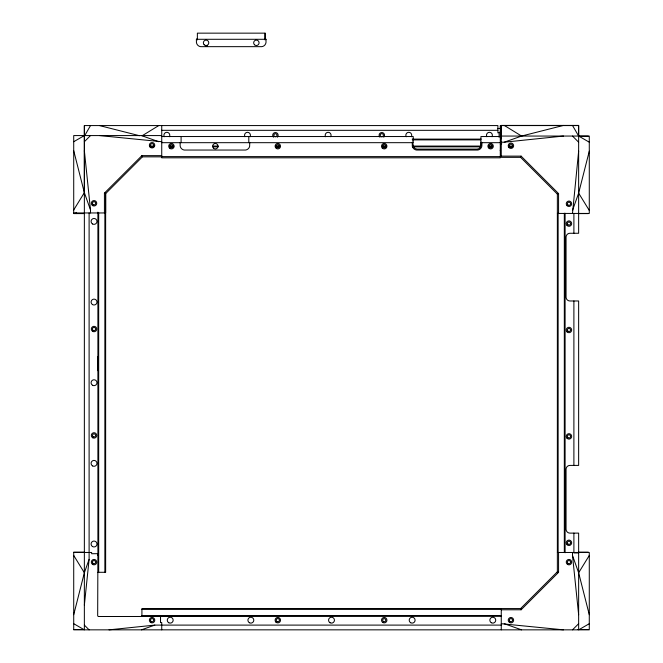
<?xml version="1.0" encoding="UTF-8"?>
<svg xmlns="http://www.w3.org/2000/svg" width="663" height="663" viewBox="0 0 663 663"><rect width="100%" height="100%" fill="white"/><g stroke="black" fill="none" stroke-linecap="round" stroke-linejoin="round"><path stroke-width="0.99" d="M84.358 135.244L84.358 125.572L497.896 125.572L497.896 132.849L500.797 131.945M89.107 212.956L89.107 559.398L84.358 605.186M97.9 555.37L97.9 212.119M98.679 572.293L98.679 212.757M104.87 572.293L104.87 212.757M105.641 193.124L105.641 572.293L97.9 572.293M160.496 616.308L160.496 622.574L161.739 622.574L161.739 629.85M181.09 136.537L181.09 142.122L180.121 142.678L180.154 145.827A4.84 4.84 0 0 0 180.974 147.99L181.339 148.454A4.84 4.84 0 0 0 184.372 150.045L245.509 150.045A4.84 4.84 0 0 0 249.628 146.399L249.769 142.678L248.799 142.122L248.799 136.537M197.367 39.921L197.367 33.15L265.076 33.15L265.076 38.736L266.037 39.291L266.004 42.44A4.84 4.84 0 0 1 261.786 46.659L200.649 46.659A4.84 4.84 0 0 1 196.43 42.44L196.397 39.291L197.367 38.736M161.739 136.537L413.231 136.537C413.488 140.001 411.093 148.703 417.102 149.117L477.078 149.117C480.592 149.175 481.661 144.915 480.94 142.122L481.91 142.678L500.292 142.686M481.91 142.678L481.877 145.827A4.84 4.84 0 0 1 481.363 147.493L481.056 147.99A4.84 4.84 0 0 1 477.658 150.045L416.521 150.045A4.84 4.84 0 0 1 412.303 145.827L412.27 142.678L413.231 142.122M573.893 533.118L573.893 552.95L578.642 552.95L578.642 533.118L569.931 533.118A3.87 3.87 0 0 1 566.061 529.256L566.061 469.28A3.87 3.87 0 0 1 569.931 465.409L578.642 465.409L578.642 300.977L569.931 300.977A3.87 3.87 0 0 1 566.061 297.107L566.061 237.139A3.87 3.87 0 0 1 569.931 233.268L578.642 233.268L578.642 125.415L501.261 125.415L501.261 136.056L589.283 136.056L589.283 213.436L557.359 213.436M589.283 142.197L578.642 136.056L578.642 125.415M500.283 150.658L500.292 150.078M572.492 213.436L578.642 151.189M73.717 614.7L84.358 572.766L89.107 559.398M572.492 210.436L578.642 193.124L589.283 151.189M558.569 213.436L558.569 193.588L557.359 194.093L520.604 157.338L521.101 156.128L501.261 156.128M84.872 135.327L90.508 125.572M73.717 209.956L84.358 192.643L84.358 135.575L73.717 141.716M589.283 614.717L578.642 572.782L589.283 555.47M84.358 141.716L90.508 135.575M104.431 212.956L104.431 193.107L141.899 155.639L161.739 155.639M73.717 212.956L105.641 212.956L105.641 193.604L142.396 156.849L161.739 156.849M501.261 609.778L521.101 609.778L558.569 572.318L558.569 552.47M572.492 629.85L578.642 623.709M142.296 135.675L158.747 125.572M589.283 623.709L578.642 629.85L578.642 552.47M500.292 144.459L501.742 143.689M501.261 142.197L504.253 142.197L521.574 136.056L563.5 125.415M141.426 629.85L154.811 625.101L501.261 625.101M504.253 142.197L563.5 136.056M109.03 629.85L154.811 625.101M196.397 39.291L266.037 39.291M205.364 45.722L207.436 45.722M577.672 125.572L500.292 125.572L500.292 136.213M500.292 127.992L501.543 127.992L500.292 126.782M497.896 128.473L500.797 128.473L500.797 139.114M161.482 130.321L497.896 130.321M161.739 135.575L73.717 135.575L73.717 213.594L84.358 213.594M578.642 136.213L588.313 136.213M412.253 139.114L481.147 139.114M412.336 139.885L480.526 139.885M99.5 135.575L161.739 141.716M161.739 142.686L412.27 142.678M149.913 146.075L154.048 146.075M169.546 146.075L173.681 146.075M212.939 146.075L218.102 146.075M275.957 146.075L279.057 146.075M382.377 146.075L386.512 146.075M412.336 146.075L480.526 146.075M488.797 146.075L491.896 146.075M508.422 146.075L512.557 146.075M149.913 146.846L153.012 146.846M169.546 146.846L173.681 146.846M212.939 146.846L218.102 146.846M275.957 146.846L279.057 146.846M382.377 146.846L386.512 146.846M412.336 146.846L480.526 146.846M488.797 146.846L491.896 146.846M508.422 146.846L512.557 146.846M161.739 156.609L500.292 156.609M520.604 157.338L501.261 157.338L501.261 125.415M578.617 213.594L588.313 213.594M84.358 552.138L73.717 552.138L73.717 629.842L589.283 629.85L589.283 552.47L557.359 552.47M578.617 552.138L588.313 552.138M73.717 552.453L91.635 552.47L91.635 553.721L97.9 553.68L97.676 615.77L98.24 616.507L501.435 616.308M141.915 609.347L501.46 609.347M501.46 615.537L141.915 615.537L141.915 616.308L141.915 608.568L521.085 608.568L521.085 609.347M501.261 623.709L563.5 629.85M73.717 629.519L84.358 629.519M577.672 629.519L588.313 629.519M99.5 125.572L139.437 135.7M141.434 135.575L158.747 141.716M504.253 623.709L521.566 629.85M104.431 193.107L105.641 193.604M558.569 572.318L557.359 571.813L520.604 608.568L521.101 609.778M73.717 623.692L84.358 629.842L84.358 125.572M504.253 125.415L521.574 136.056M572.492 136.056L578.642 142.197M521.101 156.128L558.569 193.588M84.358 625.101L89.107 629.85M578.642 193.124L589.283 210.436M73.717 555.453L84.358 572.766M572.492 125.415L578.642 136.056M141.899 155.639L142.396 156.849M572.492 552.47L572.492 555.47L578.642 572.782M90.508 212.956L90.508 209.956L84.358 192.643L73.717 150.708M572.492 555.47L578.642 614.717M84.358 150.708L90.508 209.956M573.893 213.436L573.893 233.268M573.893 300.977L573.893 465.409M565.1 213.262L565.1 552.751M564.321 213.237L564.321 552.113M558.13 213.237L558.13 552.113M557.359 193.604L557.359 572.782M501.261 608.568L501.261 629.85M499.106 132.849L499.106 137.324M480.94 145.247L480.94 136.537L500.292 136.537L500.292 157.819L161.739 157.819L161.739 125.572M265.076 33.15L265.076 39.921M160.537 616.308L160.537 622.574M97.9 356.495L97.9 370.675M76.137 212.342L76.137 213.594M379.907 137.158A2.71 2.71 0 0 1 379.907 133.329A2.71 2.71 0 0 1 383.736 133.329A2.71 2.71 0 0 1 383.736 137.158M273.504 137.158A2.71 2.71 0 0 1 273.504 133.329A2.71 2.71 0 0 1 277.333 133.329A2.71 2.71 0 0 1 277.333 137.158M486.874 136.719A2.95 2.95 0 0 1 489.427 132.293A2.95 2.95 0 0 1 491.987 136.719M406.228 136.719A2.95 2.95 0 0 1 408.781 132.293A2.95 2.95 0 0 1 411.342 136.719M325.583 136.719A2.95 2.95 0 0 1 328.135 132.293A2.95 2.95 0 0 1 330.688 136.719M244.937 136.719A2.95 2.95 0 0 1 247.49 132.293A2.95 2.95 0 0 1 250.042 136.719M164.291 136.719A2.95 2.95 0 0 1 166.844 132.293A2.95 2.95 0 0 1 169.397 136.719M92.679 564.486A2.71 2.71 0 0 0 96.74 562.141A2.71 2.71 0 0 0 92.679 559.796A2.71 2.71 0 0 0 92.679 564.486M150.716 622.524A2.71 2.71 0 0 0 154.777 620.178A2.71 2.71 0 0 0 150.716 617.833A2.71 2.71 0 0 0 150.716 622.524M150.94 621.306A1.599 1.599 0 0 0 153.609 620.593A1.599 1.599 0 0 0 151.653 618.637A1.599 1.599 0 0 0 150.94 621.306M92.903 563.268A1.599 1.599 0 0 0 95.571 562.555A1.599 1.599 0 0 0 93.624 560.6A1.599 1.599 0 0 0 92.903 563.268M509.797 621.306A1.599 1.599 0 0 0 512.474 620.593A1.599 1.599 0 0 0 510.518 618.637A1.599 1.599 0 0 0 509.797 621.306M568.166 563.525A1.599 1.599 0 0 0 570.561 562.141A1.599 1.599 0 0 0 568.166 560.757A1.599 1.599 0 0 0 568.166 563.525M567.611 564.486A2.71 2.71 0 0 0 571.672 562.141A2.71 2.71 0 0 0 567.611 559.796A2.71 2.71 0 0 0 567.611 564.486M509.574 622.524A2.71 2.71 0 0 0 513.634 620.178A2.71 2.71 0 0 0 509.574 617.833A2.71 2.71 0 0 0 509.574 622.524M150.94 146.374A1.599 1.599 0 0 0 153.609 145.661A1.599 1.599 0 0 0 151.653 143.705A1.599 1.599 0 0 0 150.94 146.374M93.234 204.66A1.599 1.599 0 0 0 95.629 203.284A1.599 1.599 0 0 0 93.234 201.9A1.599 1.599 0 0 0 93.234 204.66M92.679 205.629A2.71 2.71 0 0 0 96.74 203.284A2.71 2.71 0 0 0 92.679 200.939A2.71 2.71 0 0 0 92.679 205.629M150.716 147.592A2.71 2.71 0 0 0 154.777 145.247A2.71 2.71 0 0 0 150.716 142.901A2.71 2.71 0 0 0 150.716 147.592M567.835 204.892A1.599 1.599 0 0 0 570.511 204.179A1.599 1.599 0 0 0 568.556 202.223A1.599 1.599 0 0 0 567.835 204.892M509.797 146.855A1.599 1.599 0 0 0 512.474 146.142A1.599 1.599 0 0 0 510.518 144.186A1.599 1.599 0 0 0 509.797 146.855M509.018 147.642A2.71 2.71 0 0 0 513.543 146.432A2.71 2.71 0 0 0 510.228 143.109A2.71 2.71 0 0 0 509.018 147.642M567.047 205.679A2.71 2.71 0 0 0 571.581 204.469A2.71 2.71 0 0 0 568.266 201.146A2.71 2.71 0 0 0 567.047 205.679M93.234 330.406A1.599 1.599 0 0 0 95.629 329.03A1.599 1.599 0 0 0 93.234 327.646A1.599 1.599 0 0 0 93.234 330.406M92.679 331.376A2.71 2.71 0 0 0 96.74 329.03A2.71 2.71 0 0 0 92.679 326.685A2.71 2.71 0 0 0 92.679 331.376M93.259 436.768A1.55 1.55 0 0 0 95.58 435.425A1.55 1.55 0 0 0 93.259 434.091A1.55 1.55 0 0 0 93.259 436.768M92.679 437.771A2.71 2.71 0 0 0 96.74 435.425A2.71 2.71 0 0 0 92.679 433.08A2.71 2.71 0 0 0 92.679 437.771M92.555 223.97A2.95 2.95 0 0 0 96.98 221.417A2.95 2.95 0 0 0 92.555 218.865A2.95 2.95 0 0 0 92.555 223.97M92.555 304.615A2.95 2.95 0 0 0 96.98 302.063A2.95 2.95 0 0 0 92.555 299.51A2.95 2.95 0 0 0 92.555 304.615M92.555 385.269A2.95 2.95 0 0 0 96.98 382.708A2.95 2.95 0 0 0 92.555 380.156A2.95 2.95 0 0 0 92.555 385.269M92.555 465.915A2.95 2.95 0 0 0 96.98 463.354A2.95 2.95 0 0 0 92.555 460.802A2.95 2.95 0 0 0 92.555 465.915M92.555 546.561A2.95 2.95 0 0 0 96.98 544.008A2.95 2.95 0 0 0 92.555 541.447A2.95 2.95 0 0 0 92.555 546.561M567.835 437.522A1.599 1.599 0 0 0 570.511 436.809A1.599 1.599 0 0 0 568.556 434.853A1.599 1.599 0 0 0 567.835 437.522M567.868 331.086A1.55 1.55 0 0 0 570.462 330.398A1.55 1.55 0 0 0 568.564 328.5A1.55 1.55 0 0 0 567.868 331.086M567.835 543.925A1.599 1.599 0 0 0 570.511 543.204A1.599 1.599 0 0 0 568.556 541.257A1.599 1.599 0 0 0 567.835 543.925M567.868 224.691A1.55 1.55 0 0 0 570.462 223.995A1.55 1.55 0 0 0 568.564 222.097A1.55 1.55 0 0 0 567.868 224.691M567.047 225.511A2.71 2.71 0 0 0 571.581 224.293A2.71 2.71 0 0 0 568.266 220.978A2.71 2.71 0 0 0 567.047 225.511M567.047 331.906A2.71 2.71 0 0 0 571.581 330.696A2.71 2.71 0 0 0 568.266 327.381A2.71 2.71 0 0 0 567.047 331.906M567.047 438.309A2.71 2.71 0 0 0 571.581 437.099A2.71 2.71 0 0 0 568.266 433.776A2.71 2.71 0 0 0 567.047 438.309M567.047 544.713A2.71 2.71 0 0 0 571.581 543.494A2.71 2.71 0 0 0 568.266 540.179A2.71 2.71 0 0 0 567.047 544.713M277.018 621.562A1.599 1.599 0 0 0 279.413 620.178A1.599 1.599 0 0 0 277.018 618.794A1.599 1.599 0 0 0 277.018 621.562M275.899 622.093A2.71 2.71 0 0 0 280.432 620.875A2.71 2.71 0 0 0 277.117 617.56A2.71 2.71 0 0 0 275.899 622.093M383.446 621.521A1.55 1.55 0 0 0 385.767 620.178A1.55 1.55 0 0 0 383.446 618.836A1.55 1.55 0 0 0 383.446 621.521M382.866 622.524A2.71 2.71 0 0 0 386.927 620.178A2.71 2.71 0 0 0 382.866 617.833A2.71 2.71 0 0 0 382.866 622.524M168.733 622.731A2.95 2.95 0 0 0 173.159 620.178A2.95 2.95 0 0 0 168.733 617.626A2.95 2.95 0 0 0 168.733 622.731M249.379 622.731A2.95 2.95 0 0 0 253.805 620.178A2.95 2.95 0 0 0 249.379 617.626A2.95 2.95 0 0 0 249.379 622.731M330.025 622.731A2.95 2.95 0 0 0 334.45 620.178A2.95 2.95 0 0 0 330.025 617.626A2.95 2.95 0 0 0 330.025 622.731M410.67 622.731A2.95 2.95 0 0 0 415.096 620.178A2.95 2.95 0 0 0 410.67 617.626A2.95 2.95 0 0 0 410.67 622.731M491.316 622.731A2.95 2.95 0 0 0 495.742 620.178A2.95 2.95 0 0 0 491.316 617.626A2.95 2.95 0 0 0 491.316 622.731M383.421 147.592A1.599 1.599 0 0 0 385.816 146.208A1.599 1.599 0 0 0 383.421 144.832A1.599 1.599 0 0 0 383.421 147.592M382.302 148.122A2.71 2.71 0 0 0 386.836 146.913A2.71 2.71 0 0 0 383.512 143.598A2.71 2.71 0 0 0 382.302 148.122M277.043 147.551A1.55 1.55 0 0 0 279.363 146.208A1.55 1.55 0 0 0 277.043 144.874A1.55 1.55 0 0 0 277.043 147.551M276.463 148.553A2.71 2.71 0 0 0 280.524 146.208A2.71 2.71 0 0 0 276.463 143.863A2.71 2.71 0 0 0 276.463 148.553M489.816 147.592A1.599 1.599 0 0 0 492.211 146.208A1.599 1.599 0 0 0 489.816 144.832A1.599 1.599 0 0 0 489.816 147.592M489.261 148.553A2.71 2.71 0 0 0 493.322 146.208A2.71 2.71 0 0 0 489.261 143.863A2.71 2.71 0 0 0 489.261 148.553M170.325 147.31A1.55 1.55 0 0 0 172.91 146.614A1.55 1.55 0 0 0 171.013 144.716A1.55 1.55 0 0 0 170.325 147.31M170.059 148.553A2.71 2.71 0 0 0 174.12 146.208A2.71 2.71 0 0 0 170.059 143.863A2.71 2.71 0 0 0 170.059 148.553M204.154 44.736A2.71 2.71 0 0 0 208.688 43.526A2.71 2.71 0 0 0 205.364 40.203A2.71 2.71 0 0 0 204.154 44.736M254.451 44.736A2.71 2.71 0 0 0 258.984 43.526A2.71 2.71 0 0 0 255.669 40.203A2.71 2.71 0 0 0 254.451 44.736M213.428 148.122A2.71 2.71 0 0 0 217.953 146.913A2.71 2.71 0 0 0 214.638 143.598A2.71 2.71 0 0 0 213.428 148.122M381.026 136.628A1.599 1.599 0 0 0 383.413 135.244A1.599 1.599 0 0 0 381.026 133.86A1.599 1.599 0 0 0 381.026 136.628M274.648 136.586A1.55 1.55 0 0 0 276.968 135.244A1.55 1.55 0 0 0 274.648 133.901A1.55 1.55 0 0 0 274.648 136.586"/></g></svg>
